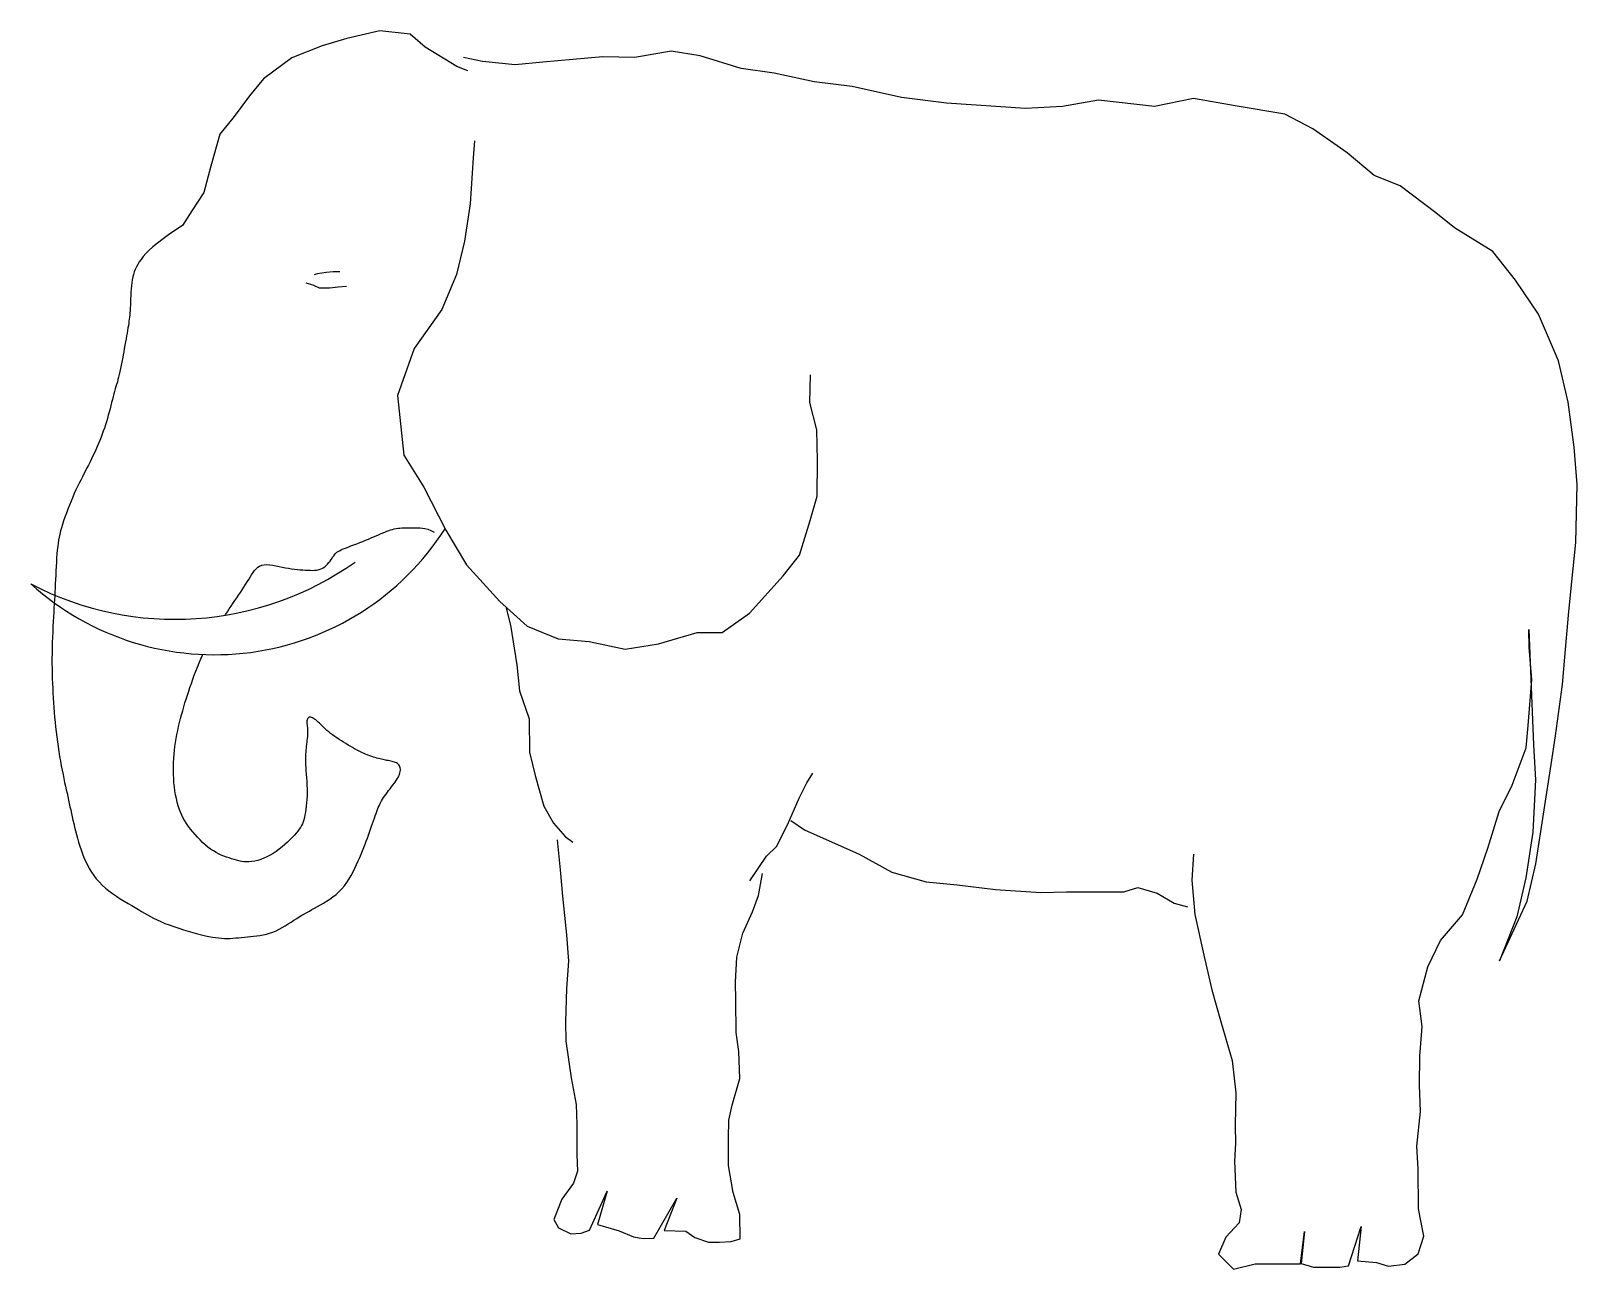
# Model space of a CAD drawing. Header units: millimetres. Extents: x -1478.99 to -1475.81, y 1774.35 to 1776.9.
import ezdxf

# ---------------------------------------------------------------- set-up
doc = ezdxf.new("R2010")
doc.units = ezdxf.units.MM
doc.header["$LTSCALE"] = 10
doc.layers.add('Animais', color=2, linetype='Continuous')

msp = doc.modelspace()

# ---------------------------------------------------------------- linework, layer by layer
at = {"layer": 'Animais'}
for p, q in [((-1478.2716, 1776.9001), (-1478.3397, 1776.8848)), ((-1478.2094, 1776.8933), (-1478.2716, 1776.9001)), ((-1478.3903, 1776.8694), (-1478.4528, 1776.8449)), ((-1478.3397, 1776.8848), (-1478.3903, 1776.8694)), ((-1478.1784, 1776.867), (-1478.2094, 1776.8933)), ((-1478.4528, 1776.8449), (-1478.5116, 1776.8015)), ((-1478.1129, 1776.8267), (-1478.1784, 1776.867)), ((-1478.0601, 1776.837), (-1478.0995, 1776.8455)), ((-1477.9929, 1776.83), (-1478.0601, 1776.837)), ((-1477.8123, 1776.8465), (-1477.936, 1776.8357)), ((-1477.7463, 1776.8452), (-1477.8123, 1776.8465)), ((-1477.6716, 1776.8583), (-1477.7463, 1776.8452)), ((-1477.6116, 1776.8489), (-1477.6716, 1776.8583)), ((-1477.5271, 1776.8228), (-1477.6116, 1776.8489)), ((-1478.0902, 1776.8178), (-1478.1129, 1776.8267)), ((-1477.936, 1776.8357), (-1477.9929, 1776.83)), ((-1477.4591, 1776.8131), (-1477.5271, 1776.8228)), ((-1477.3767, 1776.7951), (-1477.4591, 1776.8131)), ((-1478.5116, 1776.8015), (-1478.5403, 1776.7662)), ((-1477.2986, 1776.7854), (-1477.3767, 1776.7951)), ((-1477.1967, 1776.763), (-1477.2986, 1776.7854)), ((-1478.5403, 1776.7662), (-1478.5717, 1776.7241)), ((-1477.104, 1776.7513), (-1477.1967, 1776.763)), ((-1476.9412, 1776.7401), (-1477.104, 1776.7513)), ((-1476.8649, 1776.7441), (-1476.9412, 1776.7401)), ((-1476.7912, 1776.7572), (-1476.8649, 1776.7441)), ((-1476.6756, 1776.7446), (-1476.7912, 1776.7572)), ((-1476.5951, 1776.7608), (-1476.6756, 1776.7446)), ((-1476.5092, 1776.746), (-1476.5951, 1776.7608)), ((-1476.4074, 1776.7283), (-1476.5092, 1776.746)), ((-1478.5717, 1776.7241), (-1478.6016, 1776.6875)), ((-1476.3492, 1776.6986), (-1476.4074, 1776.7283)), ((-1478.6016, 1776.6875), (-1478.6202, 1776.6212)), ((-1476.2784, 1776.649), (-1476.3492, 1776.6986)), ((-1478.0766, 1776.6737), (-1478.0793, 1776.6384)), ((-1476.2231, 1776.6024), (-1476.2784, 1776.649)), ((-1478.6202, 1776.6212), (-1478.6347, 1776.567)), ((-1478.0793, 1776.6384), (-1478.0854, 1776.5442)), ((-1476.1692, 1776.5809), (-1476.2231, 1776.6024)), ((-1476.0963, 1776.5256), (-1476.1692, 1776.5809)), ((-1478.6347, 1776.567), (-1478.6589, 1776.5292)), ((-1478.6589, 1776.5292), (-1478.6785, 1776.4993)), ((-1478.0854, 1776.5442), (-1478.0975, 1776.4672)), ((-1476.0575, 1776.4944), (-1476.0963, 1776.5256)), ((-1478.6785, 1776.4993), (-1478.7042, 1776.4819)), ((-1475.9786, 1776.4455), (-1476.0575, 1776.4944)), ((-1478.7393, 1776.4551), (-1478.7474, 1776.4479)), ((-1478.7296, 1776.4631), (-1478.7393, 1776.4551)), ((-1478.718, 1776.472), (-1478.7296, 1776.4631)), ((-1478.7042, 1776.4819), (-1478.718, 1776.472)), ((-1478.0975, 1776.4672), (-1478.1139, 1776.3984)), ((-1478.7675, 1776.4242), (-1478.7707, 1776.419)), ((-1478.7638, 1776.4295), (-1478.7675, 1776.4242)), ((-1478.7594, 1776.4352), (-1478.7638, 1776.4295)), ((-1478.754, 1776.4413), (-1478.7594, 1776.4352)), ((-1478.7474, 1776.4479), (-1478.754, 1776.4413)), ((-1475.9319, 1776.3869), (-1475.9786, 1776.4455)), ((-1478.7807, 1776.3932), (-1478.7818, 1776.3876)), ((-1478.7793, 1776.3986), (-1478.7807, 1776.3932)), ((-1478.7777, 1776.4038), (-1478.7793, 1776.3986)), ((-1478.7757, 1776.4089), (-1478.7777, 1776.4038)), ((-1478.7734, 1776.4139), (-1478.7757, 1776.4089)), ((-1478.7707, 1776.419), (-1478.7734, 1776.4139)), ((-1478.4067, 1776.3983), (-1478.4, 1776.4004)), ((-1478.4, 1776.4004), (-1478.3825, 1776.403)), ((-1478.3825, 1776.403), (-1478.3677, 1776.4048)), ((-1478.3677, 1776.4048), (-1478.3541, 1776.4043)), ((-1478.1139, 1776.3984), (-1478.1441, 1776.3265)), ((-1478.7845, 1776.3618), (-1478.7849, 1776.355)), ((-1478.784, 1776.3686), (-1478.7845, 1776.3618)), ((-1478.7834, 1776.3753), (-1478.784, 1776.3686)), ((-1478.7827, 1776.3816), (-1478.7834, 1776.3753)), ((-1478.7818, 1776.3876), (-1478.7827, 1776.3816)), ((-1478.4244, 1776.381), (-1478.4099, 1776.3771)), ((-1478.4099, 1776.3771), (-1478.3965, 1776.3706)), ((-1478.3965, 1776.3706), (-1478.3757, 1776.3711)), ((-1478.3757, 1776.3711), (-1478.3577, 1776.3727)), ((-1478.3577, 1776.3727), (-1478.3406, 1776.3743)), ((-1475.8846, 1776.3166), (-1475.9319, 1776.3869)), ((-1478.786, 1776.3296), (-1478.7863, 1776.3243)), ((-1478.7857, 1776.3354), (-1478.786, 1776.3296)), ((-1478.7855, 1776.3416), (-1478.7857, 1776.3354)), ((-1478.7852, 1776.3482), (-1478.7855, 1776.3416)), ((-1478.7849, 1776.355), (-1478.7852, 1776.3482)), ((-1478.1441, 1776.3265), (-1478.2008, 1776.2456)), ((-1478.7892, 1776.298), (-1478.7899, 1776.2934)), ((-1478.7886, 1776.3023), (-1478.7892, 1776.298)), ((-1478.788, 1776.3065), (-1478.7886, 1776.3023)), ((-1478.7875, 1776.3107), (-1478.788, 1776.3065)), ((-1478.787, 1776.315), (-1478.7875, 1776.3107)), ((-1478.7866, 1776.3195), (-1478.787, 1776.315)), ((-1478.7863, 1776.3243), (-1478.7866, 1776.3195)), ((-1475.843, 1776.2204), (-1475.8846, 1776.3166)), ((-1478.7947, 1776.2656), (-1478.7959, 1776.2593)), ((-1478.7936, 1776.2718), (-1478.7947, 1776.2656)), ((-1478.7926, 1776.2776), (-1478.7936, 1776.2718)), ((-1478.7916, 1776.2832), (-1478.7926, 1776.2776)), ((-1478.7907, 1776.2885), (-1478.7916, 1776.2832)), ((-1478.7899, 1776.2934), (-1478.7907, 1776.2885)), ((-1478.8007, 1776.232), (-1478.8019, 1776.2249)), ((-1478.7994, 1776.239), (-1478.8007, 1776.232)), ((-1478.7982, 1776.2459), (-1478.7994, 1776.239)), ((-1478.797, 1776.2527), (-1478.7982, 1776.2459)), ((-1478.7959, 1776.2593), (-1478.797, 1776.2527)), ((-1478.2008, 1776.2456), (-1478.2353, 1776.1488)), ((-1478.8058, 1776.2046), (-1478.8072, 1776.1983)), ((-1478.8045, 1776.2112), (-1478.8058, 1776.2046)), ((-1478.8032, 1776.218), (-1478.8045, 1776.2112)), ((-1478.8019, 1776.2249), (-1478.8032, 1776.218)), ((-1475.8233, 1776.1352), (-1475.843, 1776.2204)), ((-1478.8155, 1776.1673), (-1478.8169, 1776.1625)), ((-1478.8141, 1776.172), (-1478.8155, 1776.1673)), ((-1478.8126, 1776.1768), (-1478.8141, 1776.172)), ((-1478.8113, 1776.1817), (-1478.8126, 1776.1768)), ((-1478.8099, 1776.1869), (-1478.8113, 1776.1817)), ((-1478.8085, 1776.1924), (-1478.8099, 1776.1869)), ((-1478.8072, 1776.1983), (-1478.8085, 1776.1924)), ((-1477.3859, 1776.1344), (-1477.3846, 1776.1915)), ((-1478.8229, 1776.1407), (-1478.8244, 1776.1345)), ((-1478.8214, 1776.1467), (-1478.8229, 1776.1407)), ((-1478.8199, 1776.1523), (-1478.8214, 1776.1467)), ((-1478.8184, 1776.1575), (-1478.8199, 1776.1523)), ((-1478.8169, 1776.1625), (-1478.8184, 1776.1575)), ((-1478.2353, 1776.1488), (-1478.2222, 1776.0264)), ((-1475.8113, 1776.0426), (-1475.8233, 1776.1352)), ((-1478.8312, 1776.1082), (-1478.8331, 1776.1016)), ((-1478.8294, 1776.1149), (-1478.8312, 1776.1082)), ((-1478.8277, 1776.1216), (-1478.8294, 1776.1149)), ((-1478.8261, 1776.1281), (-1478.8277, 1776.1216)), ((-1478.8244, 1776.1345), (-1478.8261, 1776.1281)), ((-1477.3711, 1776.0781), (-1477.3859, 1776.1344)), ((-1478.8415, 1776.0756), (-1478.8438, 1776.0692)), ((-1478.8392, 1776.082), (-1478.8415, 1776.0756)), ((-1478.8371, 1776.0885), (-1478.8392, 1776.082)), ((-1478.8351, 1776.095), (-1478.8371, 1776.0885)), ((-1478.8331, 1776.1016), (-1478.8351, 1776.095)), ((-1477.3702, 1776.0153), (-1477.3711, 1776.0781)), ((-1478.8541, 1776.0438), (-1478.8569, 1776.0374)), ((-1478.8513, 1776.0502), (-1478.8541, 1776.0438)), ((-1478.8487, 1776.0565), (-1478.8513, 1776.0502)), ((-1478.8462, 1776.0629), (-1478.8487, 1776.0565)), ((-1478.8438, 1776.0692), (-1478.8462, 1776.0629)), ((-1475.805, 1775.9658), (-1475.8113, 1776.0426)), ((-1478.8689, 1776.0121), (-1478.872, 1776.0058)), ((-1478.8658, 1776.0184), (-1478.8689, 1776.0121)), ((-1478.8628, 1776.0247), (-1478.8658, 1776.0184)), ((-1478.8598, 1776.0311), (-1478.8628, 1776.0247)), ((-1478.8569, 1776.0374), (-1478.8598, 1776.0311)), ((-1478.2222, 1776.0264), (-1478.1814, 1775.96)), ((-1477.3708, 1775.9415), (-1477.3702, 1776.0153)), ((-1478.8847, 1775.9812), (-1478.888, 1775.9749)), ((-1478.8815, 1775.9874), (-1478.8847, 1775.9812)), ((-1478.8783, 1775.9935), (-1478.8815, 1775.9874)), ((-1478.8752, 1775.9997), (-1478.8783, 1775.9935)), ((-1478.872, 1776.0058), (-1478.8752, 1775.9997)), ((-1478.9012, 1775.9474), (-1478.9046, 1775.9396)), ((-1478.8979, 1775.9547), (-1478.9012, 1775.9474)), ((-1478.8945, 1775.9618), (-1478.8979, 1775.9547)), ((-1478.8913, 1775.9685), (-1478.8945, 1775.9618)), ((-1478.888, 1775.9749), (-1478.8913, 1775.9685)), ((-1478.1814, 1775.96), (-1478.1358, 1775.8714)), ((-1475.8074, 1775.8464), (-1475.805, 1775.9658)), ((-1478.9145, 1775.915), (-1478.9176, 1775.9067)), ((-1478.9113, 1775.9233), (-1478.9145, 1775.915)), ((-1478.908, 1775.9316), (-1478.9113, 1775.9233)), ((-1478.9046, 1775.9396), (-1478.908, 1775.9316)), ((-1477.3852, 1775.8917), (-1477.3708, 1775.9415)), ((-1478.9256, 1775.8834), (-1478.9277, 1775.8765)), ((-1478.9232, 1775.8908), (-1478.9256, 1775.8834)), ((-1478.9205, 1775.8986), (-1478.9232, 1775.8908)), ((-1478.9176, 1775.9067), (-1478.9205, 1775.8986)), ((-1477.4074, 1775.8198), (-1477.3852, 1775.8917)), ((-1478.9337, 1775.8511), (-1478.9347, 1775.8447)), ((-1478.9325, 1775.8574), (-1478.9337, 1775.8511)), ((-1478.9311, 1775.8636), (-1478.9325, 1775.8574)), ((-1478.9295, 1775.8699), (-1478.9311, 1775.8636)), ((-1478.9277, 1775.8765), (-1478.9295, 1775.8699)), ((-1478.313, 1775.846), (-1478.3069, 1775.8484)), ((-1478.3069, 1775.8484), (-1478.301, 1775.8508)), ((-1478.301, 1775.8508), (-1478.2953, 1775.8531)), ((-1478.2953, 1775.8531), (-1478.2899, 1775.8555)), ((-1478.2899, 1775.8555), (-1478.2847, 1775.8578)), ((-1478.2847, 1775.8578), (-1478.2796, 1775.86)), ((-1478.2796, 1775.86), (-1478.2748, 1775.8621)), ((-1478.2748, 1775.8621), (-1478.2702, 1775.8641)), ((-1478.2702, 1775.8641), (-1478.2658, 1775.866)), ((-1478.2658, 1775.866), (-1478.2615, 1775.8678)), ((-1478.2615, 1775.8678), (-1478.2574, 1775.8694)), ((-1478.2574, 1775.8694), (-1478.2534, 1775.8708)), ((-1478.2534, 1775.8708), (-1478.2495, 1775.8721)), ((-1478.2495, 1775.8721), (-1478.2457, 1775.8733)), ((-1478.2457, 1775.8733), (-1478.2419, 1775.8742)), ((-1478.2419, 1775.8742), (-1478.2381, 1775.875)), ((-1478.2381, 1775.875), (-1478.2343, 1775.8756)), ((-1478.2343, 1775.8756), (-1478.2305, 1775.876)), ((-1478.2305, 1775.876), (-1478.2267, 1775.8763)), ((-1478.2267, 1775.8763), (-1478.2227, 1775.8764)), ((-1478.2227, 1775.8764), (-1478.2188, 1775.8764)), ((-1478.2188, 1775.8764), (-1478.2148, 1775.8764)), ((-1478.2148, 1775.8764), (-1478.2107, 1775.8764)), ((-1478.2107, 1775.8764), (-1478.2066, 1775.8764)), ((-1478.2066, 1775.8764), (-1478.2024, 1775.8764)), ((-1478.2024, 1775.8764), (-1478.1981, 1775.8765)), ((-1478.1981, 1775.8765), (-1478.1936, 1775.8766)), ((-1478.1936, 1775.8766), (-1478.189, 1775.8764)), ((-1478.189, 1775.8764), (-1478.1841, 1775.8759)), ((-1478.1841, 1775.8759), (-1478.1788, 1775.875)), ((-1478.1788, 1775.875), (-1478.173, 1775.8734)), ((-1478.173, 1775.8734), (-1478.1668, 1775.871)), ((-1478.1668, 1775.871), (-1478.16, 1775.8677)), ((-1478.1358, 1775.8714), (-1478.0933, 1775.8003)), ((-1478.937, 1775.8228), (-1478.9376, 1775.8145)), ((-1478.9363, 1775.8306), (-1478.937, 1775.8228)), ((-1478.9355, 1775.8379), (-1478.9363, 1775.8306)), ((-1478.9347, 1775.8447), (-1478.9355, 1775.8379)), ((-1478.3701, 1775.8138), (-1478.3683, 1775.8165)), ((-1478.3683, 1775.8165), (-1478.3668, 1775.8188)), ((-1478.3668, 1775.8188), (-1478.3653, 1775.8209)), ((-1478.3653, 1775.8209), (-1478.3638, 1775.8227)), ((-1478.3638, 1775.8227), (-1478.3622, 1775.8244)), ((-1478.3622, 1775.8244), (-1478.3602, 1775.826)), ((-1478.3602, 1775.826), (-1478.3579, 1775.8276)), ((-1478.3579, 1775.8276), (-1478.3551, 1775.8292)), ((-1478.3551, 1775.8292), (-1478.3516, 1775.8309)), ((-1478.3516, 1775.8309), (-1478.3474, 1775.8328)), ((-1478.3474, 1775.8328), (-1478.3425, 1775.8347)), ((-1478.3425, 1775.8347), (-1478.3372, 1775.8368)), ((-1478.3372, 1775.8368), (-1478.3314, 1775.839)), ((-1478.3314, 1775.839), (-1478.3253, 1775.8413)), ((-1478.3253, 1775.8413), (-1478.3192, 1775.8436)), ((-1478.3192, 1775.8436), (-1478.313, 1775.846)), ((-1477.4411, 1775.7777), (-1477.4074, 1775.8198)), ((-1475.8166, 1775.759), (-1475.8074, 1775.8464)), ((-1478.9391, 1775.7879), (-1478.9395, 1775.7788)), ((-1478.9386, 1775.7969), (-1478.9391, 1775.7879)), ((-1478.9381, 1775.8059), (-1478.9386, 1775.7969)), ((-1478.9376, 1775.8145), (-1478.9381, 1775.8059)), ((-1478.533, 1775.7844), (-1478.53, 1775.7885)), ((-1478.53, 1775.7885), (-1478.5268, 1775.7922)), ((-1478.5268, 1775.7922), (-1478.5233, 1775.7953)), ((-1478.5233, 1775.7953), (-1478.5194, 1775.7977)), ((-1478.5194, 1775.7977), (-1478.515, 1775.7994)), ((-1478.515, 1775.7994), (-1478.51, 1775.8004)), ((-1478.51, 1775.8004), (-1478.5045, 1775.8006)), ((-1478.5045, 1775.8006), (-1478.4987, 1775.8002)), ((-1478.4987, 1775.8002), (-1478.4925, 1775.7994)), ((-1478.4925, 1775.7994), (-1478.486, 1775.7983)), ((-1478.486, 1775.7983), (-1478.4795, 1775.797)), ((-1478.4795, 1775.797), (-1478.4729, 1775.7956)), ((-1478.4729, 1775.7956), (-1478.4663, 1775.7943)), ((-1478.4663, 1775.7943), (-1478.4599, 1775.7931)), ((-1478.4599, 1775.7931), (-1478.4536, 1775.7921)), ((-1478.4536, 1775.7921), (-1478.4475, 1775.7913)), ((-1478.4475, 1775.7913), (-1478.4416, 1775.7906)), ((-1478.4416, 1775.7906), (-1478.4359, 1775.79)), ((-1478.4359, 1775.79), (-1478.4304, 1775.7896)), ((-1478.4304, 1775.7896), (-1478.4251, 1775.7892)), ((-1478.4251, 1775.7892), (-1478.4201, 1775.789)), ((-1478.4201, 1775.789), (-1478.4153, 1775.7889)), ((-1478.4153, 1775.7889), (-1478.4108, 1775.7888)), ((-1478.4108, 1775.7888), (-1478.4065, 1775.789)), ((-1478.4065, 1775.789), (-1478.4024, 1775.7894)), ((-1478.4024, 1775.7894), (-1478.3986, 1775.7901)), ((-1478.3986, 1775.7901), (-1478.3949, 1775.7911)), ((-1478.3949, 1775.7911), (-1478.3915, 1775.7924)), ((-1478.3915, 1775.7924), (-1478.3882, 1775.7942)), ((-1478.3882, 1775.7942), (-1478.3851, 1775.7964)), ((-1478.3851, 1775.7964), (-1478.3821, 1775.799)), ((-1478.3821, 1775.799), (-1478.3793, 1775.8018)), ((-1478.3793, 1775.8018), (-1478.3767, 1775.8048)), ((-1478.3767, 1775.8048), (-1478.3743, 1775.8079)), ((-1478.3743, 1775.8079), (-1478.3721, 1775.8109)), ((-1478.3721, 1775.8109), (-1478.3701, 1775.8138)), ((-1478.0933, 1775.8003), (-1478.0245, 1775.7244)), ((-1478.9404, 1775.7611), (-1478.9408, 1775.7526)), ((-1478.94, 1775.7698), (-1478.9404, 1775.7611)), ((-1478.9395, 1775.7788), (-1478.94, 1775.7698)), ((-1478.5553, 1775.7488), (-1478.5517, 1775.7543)), ((-1478.5517, 1775.7543), (-1478.5483, 1775.7596)), ((-1478.5483, 1775.7596), (-1478.5449, 1775.7649)), ((-1478.5449, 1775.7649), (-1478.5418, 1775.77)), ((-1478.5418, 1775.77), (-1478.5388, 1775.775)), ((-1478.5388, 1775.775), (-1478.5359, 1775.7799)), ((-1478.5359, 1775.7799), (-1478.533, 1775.7844)), ((-1477.5103, 1775.7007), (-1477.4411, 1775.7777)), ((-1475.8227, 1775.6964), (-1475.8166, 1775.759)), ((-1478.9422, 1775.7282), (-1478.9426, 1775.7199)), ((-1478.9417, 1775.7363), (-1478.9422, 1775.7282)), ((-1478.9413, 1775.7444), (-1478.9417, 1775.7363)), ((-1478.9408, 1775.7526), (-1478.9413, 1775.7444)), ((-1478.5743, 1775.7207), (-1478.5704, 1775.7264)), ((-1478.5704, 1775.7264), (-1478.5665, 1775.7321)), ((-1478.5665, 1775.7321), (-1478.5627, 1775.7377)), ((-1478.5627, 1775.7377), (-1478.559, 1775.7433)), ((-1478.559, 1775.7433), (-1478.5553, 1775.7488)), ((-1478.0245, 1775.7244), (-1477.9684, 1775.6735)), ((-1478.9441, 1775.6932), (-1478.9447, 1775.6834)), ((-1478.9436, 1775.7026), (-1478.9441, 1775.6932)), ((-1478.9431, 1775.7114), (-1478.9436, 1775.7026)), ((-1478.9426, 1775.7199), (-1478.9431, 1775.7114)), ((-1478.5905, 1775.6964), (-1478.5897, 1775.6977)), ((-1478.5897, 1775.6977), (-1478.5858, 1775.7034)), ((-1478.5858, 1775.7034), (-1478.582, 1775.7092)), ((-1478.582, 1775.7092), (-1478.5781, 1775.715)), ((-1478.5781, 1775.715), (-1478.5743, 1775.7207)), ((-1478.0122, 1775.7139), (-1478.0024, 1775.6758)), ((-1477.5666, 1775.6609), (-1477.5103, 1775.7007)), ((-1475.8305, 1775.6103), (-1475.8227, 1775.6964)), ((-1478.9457, 1775.6623), (-1478.9462, 1775.6513)), ((-1478.9452, 1775.673), (-1478.9457, 1775.6623)), ((-1478.9447, 1775.6834), (-1478.9452, 1775.673)), ((-1478.0024, 1775.6758), (-1477.9896, 1775.5945)), ((-1477.9684, 1775.6735), (-1477.9043, 1775.6479)), ((-1477.6974, 1775.6377), (-1477.6177, 1775.6605)), ((-1477.6177, 1775.6605), (-1477.5666, 1775.6609)), ((-1475.9047, 1775.6667), (-1475.8948, 1775.4292)), ((-1475.9038, 1775.6302), (-1475.9047, 1775.6667)), ((-1478.947, 1775.629), (-1478.9472, 1775.6178)), ((-1478.9466, 1775.6401), (-1478.947, 1775.629)), ((-1478.9462, 1775.6513), (-1478.9466, 1775.6401)), ((-1477.9043, 1775.6479), (-1477.8408, 1775.642)), ((-1477.8408, 1775.642), (-1477.7663, 1775.6267)), ((-1477.7663, 1775.6267), (-1477.6974, 1775.6377)), ((-1475.8984, 1775.5639), (-1475.9038, 1775.6302)), ((-1478.9473, 1775.6069), (-1478.9474, 1775.5962)), ((-1478.9474, 1775.5962), (-1478.9472, 1775.5857)), ((-1478.9472, 1775.6178), (-1478.9473, 1775.6069)), ((-1478.6474, 1775.5896), (-1478.644, 1775.598)), ((-1478.644, 1775.598), (-1478.6405, 1775.6062)), ((-1478.6405, 1775.6062), (-1478.637, 1775.6143)), ((-1478.637, 1775.6143), (-1478.6364, 1775.6155)), ((-1477.9896, 1775.5945), (-1477.9837, 1775.5405)), ((-1475.8351, 1775.5534), (-1475.8305, 1775.6103)), ((-1478.9472, 1775.5857), (-1478.947, 1775.5755)), ((-1478.947, 1775.5755), (-1478.9467, 1775.5654)), ((-1478.9467, 1775.5654), (-1478.9463, 1775.5554)), ((-1478.66, 1775.556), (-1478.6571, 1775.5643)), ((-1478.6571, 1775.5643), (-1478.654, 1775.5727)), ((-1478.654, 1775.5727), (-1478.6507, 1775.5811)), ((-1478.6507, 1775.5811), (-1478.6474, 1775.5896)), ((-1475.9059, 1775.4694), (-1475.8984, 1775.5639)), ((-1478.9463, 1775.5554), (-1478.9458, 1775.5456)), ((-1478.9458, 1775.5456), (-1478.9453, 1775.5357)), ((-1478.9453, 1775.5357), (-1478.9447, 1775.5259)), ((-1478.6708, 1775.5236), (-1478.6682, 1775.5316)), ((-1478.6682, 1775.5316), (-1478.6656, 1775.5397)), ((-1478.6656, 1775.5397), (-1478.6629, 1775.5478)), ((-1478.6629, 1775.5478), (-1478.66, 1775.556)), ((-1477.9837, 1775.5405), (-1477.9643, 1775.483)), ((-1475.8496, 1775.4478), (-1475.8351, 1775.5534)), ((-1478.9447, 1775.5259), (-1478.9441, 1775.516)), ((-1478.9441, 1775.516), (-1478.9434, 1775.5061)), ((-1478.9434, 1775.5061), (-1478.9427, 1775.4961)), ((-1478.6801, 1775.4915), (-1478.6778, 1775.4996)), ((-1478.6778, 1775.4996), (-1478.6755, 1775.5076)), ((-1478.6755, 1775.5076), (-1478.6732, 1775.5156)), ((-1478.6732, 1775.5156), (-1478.6708, 1775.5236)), ((-1478.9427, 1775.4961), (-1478.9418, 1775.4862)), ((-1478.9418, 1775.4862), (-1478.9409, 1775.4761)), ((-1478.9409, 1775.4761), (-1478.9399, 1775.4661)), ((-1478.9399, 1775.4661), (-1478.9388, 1775.456)), ((-1478.6881, 1775.459), (-1478.6863, 1775.4672)), ((-1478.6863, 1775.4672), (-1478.6843, 1775.4753)), ((-1478.6843, 1775.4753), (-1478.6822, 1775.4835)), ((-1478.6822, 1775.4835), (-1478.6801, 1775.4915)), ((-1478.4219, 1775.4789), (-1478.422, 1775.4769)), ((-1478.422, 1775.4769), (-1478.422, 1775.4747)), ((-1478.422, 1775.4747), (-1478.4219, 1775.4725)), ((-1478.4215, 1775.4807), (-1478.4219, 1775.4789)), ((-1478.4219, 1775.4725), (-1478.4217, 1775.4701)), ((-1478.4217, 1775.4701), (-1478.4214, 1775.4676)), ((-1478.421, 1775.4823), (-1478.4215, 1775.4807)), ((-1478.4214, 1775.4676), (-1478.4211, 1775.4649)), ((-1478.4203, 1775.4838), (-1478.421, 1775.4823)), ((-1478.4195, 1775.4849), (-1478.4203, 1775.4838)), ((-1478.4184, 1775.4858), (-1478.4195, 1775.4849)), ((-1478.4172, 1775.4864), (-1478.4184, 1775.4858)), ((-1478.4158, 1775.4866), (-1478.4172, 1775.4864)), ((-1478.4142, 1775.4864), (-1478.4158, 1775.4866)), ((-1478.4124, 1775.4859), (-1478.4142, 1775.4864)), ((-1478.4105, 1775.485), (-1478.4124, 1775.4859)), ((-1478.4084, 1775.4838), (-1478.4105, 1775.485)), ((-1478.4062, 1775.4823), (-1478.4084, 1775.4838)), ((-1478.4038, 1775.4806), (-1478.4062, 1775.4823)), ((-1478.4014, 1775.4785), (-1478.4038, 1775.4806)), ((-1478.3988, 1775.4763), (-1478.4014, 1775.4785)), ((-1478.3961, 1775.4738), (-1478.3988, 1775.4763)), ((-1478.3934, 1775.4711), (-1478.3961, 1775.4738)), ((-1478.3904, 1775.4683), (-1478.3934, 1775.4711)), ((-1478.3874, 1775.4653), (-1478.3904, 1775.4683)), ((-1477.9643, 1775.483), (-1477.9637, 1775.4145)), ((-1475.9097, 1775.4231), (-1475.9059, 1775.4694)), ((-1478.9388, 1775.456), (-1478.9375, 1775.4459)), ((-1478.9375, 1775.4459), (-1478.9362, 1775.4357)), ((-1478.9362, 1775.4357), (-1478.9347, 1775.4256)), ((-1478.694, 1775.4262), (-1478.6928, 1775.4345)), ((-1478.6928, 1775.4345), (-1478.6914, 1775.4427)), ((-1478.6914, 1775.4427), (-1478.6898, 1775.4509)), ((-1478.6898, 1775.4509), (-1478.6881, 1775.459)), ((-1478.4223, 1775.4346), (-1478.4228, 1775.4307)), ((-1478.4219, 1775.4384), (-1478.4223, 1775.4346)), ((-1478.4215, 1775.4421), (-1478.4219, 1775.4384)), ((-1478.4211, 1775.4458), (-1478.4215, 1775.4421)), ((-1478.4211, 1775.4649), (-1478.4209, 1775.4621)), ((-1478.4208, 1775.4493), (-1478.4211, 1775.4458)), ((-1478.4209, 1775.4621), (-1478.4207, 1775.4591)), ((-1478.4206, 1775.4527), (-1478.4208, 1775.4493)), ((-1478.4207, 1775.4591), (-1478.4206, 1775.456)), ((-1478.4206, 1775.456), (-1478.4206, 1775.4527)), ((-1478.3841, 1775.4623), (-1478.3874, 1775.4653)), ((-1478.3807, 1775.4592), (-1478.3841, 1775.4623)), ((-1478.377, 1775.456), (-1478.3807, 1775.4592)), ((-1478.3731, 1775.4528), (-1478.377, 1775.456)), ((-1478.369, 1775.4497), (-1478.3731, 1775.4528)), ((-1478.3647, 1775.4466), (-1478.369, 1775.4497)), ((-1478.3602, 1775.4435), (-1478.3647, 1775.4466)), ((-1478.3556, 1775.4404), (-1478.3602, 1775.4435)), ((-1478.3509, 1775.4375), (-1478.3556, 1775.4404)), ((-1478.3463, 1775.4346), (-1478.3509, 1775.4375)), ((-1478.3416, 1775.4318), (-1478.3463, 1775.4346)), ((-1475.8586, 1775.389), (-1475.8496, 1775.4478)), ((-1478.9347, 1775.4256), (-1478.9331, 1775.4155)), ((-1478.9331, 1775.4155), (-1478.9315, 1775.4056)), ((-1478.9315, 1775.4056), (-1478.9298, 1775.3958)), ((-1478.6965, 1775.4015), (-1478.6958, 1775.4098)), ((-1478.6958, 1775.4098), (-1478.695, 1775.418)), ((-1478.695, 1775.418), (-1478.694, 1775.4262)), ((-1478.4248, 1775.4052), (-1478.4249, 1775.4002)), ((-1478.4247, 1775.4099), (-1478.4248, 1775.4052)), ((-1478.4244, 1775.4144), (-1478.4247, 1775.4099)), ((-1478.4241, 1775.4186), (-1478.4244, 1775.4144)), ((-1478.4237, 1775.4227), (-1478.4241, 1775.4186)), ((-1478.4233, 1775.4267), (-1478.4237, 1775.4227)), ((-1478.4228, 1775.4307), (-1478.4233, 1775.4267)), ((-1478.337, 1775.429), (-1478.3416, 1775.4318)), ((-1478.3326, 1775.4264), (-1478.337, 1775.429)), ((-1478.3282, 1775.4239), (-1478.3326, 1775.4264)), ((-1478.3239, 1775.4214), (-1478.3282, 1775.4239)), ((-1478.3198, 1775.4191), (-1478.3239, 1775.4214)), ((-1478.3157, 1775.417), (-1478.3198, 1775.4191)), ((-1478.3117, 1775.4149), (-1478.3157, 1775.417)), ((-1478.3077, 1775.413), (-1478.3117, 1775.4149)), ((-1478.3037, 1775.4112), (-1478.3077, 1775.413)), ((-1478.2998, 1775.4095), (-1478.3037, 1775.4112)), ((-1478.296, 1775.408), (-1478.2998, 1775.4095)), ((-1478.2922, 1775.4066), (-1478.296, 1775.408)), ((-1478.2885, 1775.4053), (-1478.2922, 1775.4066)), ((-1478.2848, 1775.4042), (-1478.2885, 1775.4053)), ((-1478.2813, 1775.4031), (-1478.2848, 1775.4042)), ((-1478.2778, 1775.4022), (-1478.2813, 1775.4031)), ((-1477.9637, 1775.4145), (-1477.9519, 1775.3663)), ((-1475.9391, 1775.3465), (-1475.9097, 1775.4231)), ((-1475.8948, 1775.4292), (-1475.891, 1775.3573)), ((-1478.9298, 1775.3958), (-1478.928, 1775.3864)), ((-1478.928, 1775.3864), (-1478.9263, 1775.3772)), ((-1478.9263, 1775.3772), (-1478.9245, 1775.3684)), ((-1478.6972, 1775.3765), (-1478.6971, 1775.3849)), ((-1478.697, 1775.3681), (-1478.6972, 1775.3765)), ((-1478.6971, 1775.3849), (-1478.6969, 1775.3932)), ((-1478.6969, 1775.3932), (-1478.6965, 1775.4015)), ((-1478.4249, 1775.4002), (-1478.4248, 1775.3948)), ((-1478.4248, 1775.3948), (-1478.4246, 1775.389)), ((-1478.4246, 1775.389), (-1478.4243, 1775.3827)), ((-1478.4243, 1775.3827), (-1478.4239, 1775.376)), ((-1478.4239, 1775.376), (-1478.4234, 1775.369)), ((-1478.2745, 1775.4013), (-1478.2778, 1775.4022)), ((-1478.2714, 1775.4005), (-1478.2745, 1775.4013)), ((-1478.2683, 1775.3997), (-1478.2714, 1775.4005)), ((-1478.2654, 1775.3991), (-1478.2683, 1775.3997)), ((-1478.2625, 1775.3984), (-1478.2654, 1775.3991)), ((-1478.2597, 1775.3979), (-1478.2625, 1775.3984)), ((-1478.257, 1775.3973), (-1478.2597, 1775.3979)), ((-1478.2544, 1775.3968), (-1478.257, 1775.3973)), ((-1478.2517, 1775.3963), (-1478.2544, 1775.3968)), ((-1478.2492, 1775.3957), (-1478.2517, 1775.3963)), ((-1478.2466, 1775.3952), (-1478.2492, 1775.3957)), ((-1478.2441, 1775.3946), (-1478.2466, 1775.3952)), ((-1478.2418, 1775.3939), (-1478.2441, 1775.3946)), ((-1478.2395, 1775.393), (-1478.2418, 1775.3939)), ((-1478.2375, 1775.3921), (-1478.2395, 1775.393)), ((-1478.2356, 1775.3909), (-1478.2375, 1775.3921)), ((-1478.2339, 1775.3895), (-1478.2356, 1775.3909)), ((-1478.2324, 1775.3879), (-1478.2339, 1775.3895)), ((-1478.2312, 1775.3861), (-1478.2324, 1775.3879)), ((-1478.2313, 1775.3684), (-1478.2303, 1775.3714)), ((-1478.2303, 1775.3841), (-1478.2312, 1775.3861)), ((-1478.2297, 1775.3819), (-1478.2303, 1775.3841)), ((-1478.2303, 1775.3714), (-1478.2296, 1775.3742)), ((-1478.2293, 1775.3795), (-1478.2297, 1775.3819)), ((-1478.2296, 1775.3742), (-1478.2293, 1775.3769)), ((-1478.2293, 1775.3769), (-1478.2293, 1775.3795)), ((-1477.392, 1775.3508), (-1477.3798, 1775.3707)), ((-1475.8727, 1775.2951), (-1475.8586, 1775.389)), ((-1478.9245, 1775.3684), (-1478.9228, 1775.36)), ((-1478.9228, 1775.36), (-1478.9212, 1775.352)), ((-1478.9212, 1775.352), (-1478.9195, 1775.3442)), ((-1478.9195, 1775.3442), (-1478.9179, 1775.3368)), ((-1478.6965, 1775.3597), (-1478.697, 1775.3681)), ((-1478.6959, 1775.3513), (-1478.6965, 1775.3597)), ((-1478.695, 1775.3429), (-1478.6959, 1775.3513)), ((-1478.6939, 1775.3347), (-1478.695, 1775.3429)), ((-1478.4234, 1775.369), (-1478.4229, 1775.3617)), ((-1478.4229, 1775.3617), (-1478.4224, 1775.3542)), ((-1478.4224, 1775.3542), (-1478.4221, 1775.3466)), ((-1478.4221, 1775.3466), (-1478.4218, 1775.339)), ((-1478.4218, 1775.339), (-1478.4217, 1775.3315)), ((-1478.2536, 1775.335), (-1478.2508, 1775.3386)), ((-1478.2508, 1775.3386), (-1478.2481, 1775.3421)), ((-1478.2481, 1775.3421), (-1478.2455, 1775.3455)), ((-1478.2455, 1775.3455), (-1478.2429, 1775.349)), ((-1478.2429, 1775.349), (-1478.2405, 1775.3524)), ((-1478.2405, 1775.3524), (-1478.2382, 1775.3557)), ((-1478.2382, 1775.3557), (-1478.2361, 1775.359)), ((-1478.2361, 1775.359), (-1478.2342, 1775.3622)), ((-1478.2342, 1775.3622), (-1478.2326, 1775.3654)), ((-1478.2326, 1775.3654), (-1478.2313, 1775.3684)), ((-1477.9519, 1775.3663), (-1477.9341, 1775.3028)), ((-1477.4079, 1775.3193), (-1477.392, 1775.3508)), ((-1475.9653, 1775.2918), (-1475.9391, 1775.3465)), ((-1475.891, 1775.3573), (-1475.8962, 1775.2493)), ((-1478.9179, 1775.3368), (-1478.9163, 1775.3296)), ((-1478.9163, 1775.3296), (-1478.9147, 1775.3226)), ((-1478.9147, 1775.3226), (-1478.9132, 1775.3156)), ((-1478.9132, 1775.3156), (-1478.9117, 1775.3088)), ((-1478.9117, 1775.3088), (-1478.9102, 1775.3019)), ((-1478.6926, 1775.3266), (-1478.6939, 1775.3347)), ((-1478.691, 1775.3188), (-1478.6926, 1775.3266)), ((-1478.6892, 1775.3112), (-1478.691, 1775.3188)), ((-1478.6872, 1775.304), (-1478.6892, 1775.3112)), ((-1478.4226, 1775.3098), (-1478.4233, 1775.3031)), ((-1478.4221, 1775.3168), (-1478.4226, 1775.3098)), ((-1478.4218, 1775.3241), (-1478.4221, 1775.3168)), ((-1478.4217, 1775.3315), (-1478.4218, 1775.3241)), ((-1478.2734, 1775.3039), (-1478.2717, 1775.3074)), ((-1478.2717, 1775.3074), (-1478.27, 1775.3109)), ((-1478.27, 1775.3109), (-1478.2681, 1775.3143)), ((-1478.2681, 1775.3143), (-1478.2661, 1775.3176)), ((-1478.2661, 1775.3176), (-1478.2639, 1775.3211)), ((-1478.2639, 1775.3211), (-1478.2615, 1775.3245)), ((-1478.2615, 1775.3245), (-1478.2589, 1775.328)), ((-1478.2589, 1775.328), (-1478.2563, 1775.3315)), ((-1478.2563, 1775.3315), (-1478.2536, 1775.335)), ((-1477.4318, 1775.2645), (-1477.4079, 1775.3193)), ((-1478.9102, 1775.3019), (-1478.9087, 1775.2951)), ((-1478.9087, 1775.2951), (-1478.9072, 1775.2882)), ((-1478.9072, 1775.2882), (-1478.9057, 1775.2813)), ((-1478.9057, 1775.2813), (-1478.9041, 1775.2742)), ((-1478.6849, 1775.2972), (-1478.6872, 1775.304)), ((-1478.6824, 1775.2907), (-1478.6849, 1775.2972)), ((-1478.6797, 1775.2845), (-1478.6824, 1775.2907)), ((-1478.6767, 1775.2786), (-1478.6797, 1775.2845)), ((-1478.6734, 1775.2728), (-1478.6767, 1775.2786)), ((-1478.4285, 1775.275), (-1478.4298, 1775.2707)), ((-1478.4272, 1775.2797), (-1478.4285, 1775.275)), ((-1478.426, 1775.2849), (-1478.4272, 1775.2797)), ((-1478.425, 1775.2906), (-1478.426, 1775.2849)), ((-1478.4241, 1775.2966), (-1478.425, 1775.2906)), ((-1478.4233, 1775.3031), (-1478.4241, 1775.2966)), ((-1478.2848, 1775.2728), (-1478.283, 1775.2781)), ((-1478.283, 1775.2781), (-1478.2813, 1775.2831)), ((-1478.2813, 1775.2831), (-1478.2796, 1775.2879)), ((-1478.2796, 1775.2879), (-1478.278, 1775.2923)), ((-1478.278, 1775.2923), (-1478.2765, 1775.2964)), ((-1478.2765, 1775.2964), (-1478.2749, 1775.3002)), ((-1478.2749, 1775.3002), (-1478.2734, 1775.3039)), ((-1477.9341, 1775.3028), (-1477.9137, 1775.2677)), ((-1475.9887, 1775.2163), (-1475.9653, 1775.2918)), ((-1475.8898, 1775.184), (-1475.8727, 1775.2951)), ((-1478.9041, 1775.2742), (-1478.9024, 1775.2671)), ((-1478.9024, 1775.2671), (-1478.9007, 1775.2598)), ((-1478.9007, 1775.2598), (-1478.8989, 1775.2523)), ((-1478.8989, 1775.2523), (-1478.8969, 1775.2446)), ((-1478.8969, 1775.2446), (-1478.8948, 1775.2368)), ((-1478.6698, 1775.2671), (-1478.6734, 1775.2728)), ((-1478.6659, 1775.2614), (-1478.6698, 1775.2671)), ((-1478.6617, 1775.2558), (-1478.6659, 1775.2614)), ((-1478.6572, 1775.2501), (-1478.6617, 1775.2558)), ((-1478.6524, 1775.2444), (-1478.6572, 1775.2501)), ((-1478.6474, 1775.2388), (-1478.6524, 1775.2444)), ((-1478.4479, 1775.2431), (-1478.4522, 1775.2384)), ((-1478.4441, 1775.2475), (-1478.4479, 1775.2431)), ((-1478.4407, 1775.2516), (-1478.4441, 1775.2475)), ((-1478.4378, 1775.2555), (-1478.4407, 1775.2516)), ((-1478.4354, 1775.2592), (-1478.4378, 1775.2555)), ((-1478.4332, 1775.2629), (-1478.4354, 1775.2592)), ((-1478.4314, 1775.2667), (-1478.4332, 1775.2629)), ((-1478.4298, 1775.2707), (-1478.4314, 1775.2667)), ((-1478.2973, 1775.2371), (-1478.295, 1775.2433)), ((-1478.295, 1775.2433), (-1478.2929, 1775.2495)), ((-1478.2929, 1775.2495), (-1478.2907, 1775.2555)), ((-1478.2907, 1775.2555), (-1478.2887, 1775.2615)), ((-1478.2887, 1775.2615), (-1478.2867, 1775.2672)), ((-1478.2867, 1775.2672), (-1478.2848, 1775.2728)), ((-1477.9137, 1775.2677), (-1477.8898, 1775.2407)), ((-1477.4542, 1775.22), (-1477.4318, 1775.2645)), ((-1477.4247, 1775.2733), (-1477.3968, 1775.2541)), ((-1477.3968, 1775.2541), (-1477.2839, 1775.2039)), ((-1475.8962, 1775.2493), (-1475.9103, 1775.1551)), ((-1478.8948, 1775.2368), (-1478.8926, 1775.2289)), ((-1478.8926, 1775.2289), (-1478.8901, 1775.2209)), ((-1478.8901, 1775.2209), (-1478.8874, 1775.2129)), ((-1478.8874, 1775.2129), (-1478.8846, 1775.205)), ((-1478.6422, 1775.2334), (-1478.6474, 1775.2388)), ((-1478.6369, 1775.2282), (-1478.6422, 1775.2334)), ((-1478.6314, 1775.2232), (-1478.6369, 1775.2282)), ((-1478.6259, 1775.2187), (-1478.6314, 1775.2232)), ((-1478.6204, 1775.2145), (-1478.6259, 1775.2187)), ((-1478.6148, 1775.2108), (-1478.6204, 1775.2145)), ((-1478.4791, 1775.2142), (-1478.4853, 1775.2098)), ((-1478.4732, 1775.2189), (-1478.4791, 1775.2142)), ((-1478.4675, 1775.2237), (-1478.4732, 1775.2189)), ((-1478.462, 1775.2286), (-1478.4675, 1775.2237)), ((-1478.4569, 1775.2336), (-1478.462, 1775.2286)), ((-1478.4522, 1775.2384), (-1478.4569, 1775.2336)), ((-1478.3102, 1775.2044), (-1478.3073, 1775.2112)), ((-1478.3073, 1775.2112), (-1478.3047, 1775.2179)), ((-1478.3047, 1775.2179), (-1478.3021, 1775.2244)), ((-1478.3021, 1775.2244), (-1478.2997, 1775.2308)), ((-1478.2997, 1775.2308), (-1478.2973, 1775.2371)), ((-1477.9061, 1775.2333), (-1477.9005, 1775.1716)), ((-1477.8898, 1775.2407), (-1477.8742, 1775.2287)), ((-1477.4754, 1775.2002), (-1477.4542, 1775.22)), ((-1476.0106, 1775.1524), (-1475.9887, 1775.2163)), ((-1478.8846, 1775.205), (-1478.8814, 1775.1971)), ((-1478.8814, 1775.1971), (-1478.878, 1775.1894)), ((-1478.878, 1775.1894), (-1478.8743, 1775.1818)), ((-1478.8743, 1775.1818), (-1478.8703, 1775.1744)), ((-1478.6093, 1775.2076), (-1478.6148, 1775.2108)), ((-1478.6039, 1775.2048), (-1478.6093, 1775.2076)), ((-1478.5984, 1775.2023), (-1478.6039, 1775.2048)), ((-1478.5931, 1775.2001), (-1478.5984, 1775.2023)), ((-1478.5877, 1775.1981), (-1478.5931, 1775.2001)), ((-1478.5825, 1775.1963), (-1478.5877, 1775.1981)), ((-1478.5773, 1775.1946), (-1478.5825, 1775.1963)), ((-1478.5722, 1775.193), (-1478.5773, 1775.1946)), ((-1478.5672, 1775.1916), (-1478.5722, 1775.193)), ((-1478.5621, 1775.1903), (-1478.5672, 1775.1916)), ((-1478.557, 1775.1893), (-1478.5621, 1775.1903)), ((-1478.5519, 1775.1886), (-1478.557, 1775.1893)), ((-1478.5466, 1775.1883), (-1478.5519, 1775.1886)), ((-1478.5411, 1775.1883), (-1478.5466, 1775.1883)), ((-1478.5354, 1775.1888), (-1478.5411, 1775.1883)), ((-1478.5295, 1775.1899), (-1478.5354, 1775.1888)), ((-1478.5234, 1775.1914), (-1478.5295, 1775.1899)), ((-1478.5171, 1775.1934), (-1478.5234, 1775.1914)), ((-1478.5108, 1775.1959), (-1478.5171, 1775.1934)), ((-1478.5044, 1775.1988), (-1478.5108, 1775.1959)), ((-1478.4979, 1775.2021), (-1478.5044, 1775.1988)), ((-1478.4916, 1775.2058), (-1478.4979, 1775.2021)), ((-1478.4853, 1775.2098), (-1478.4916, 1775.2058)), ((-1478.3231, 1775.1753), (-1478.3195, 1775.1828)), ((-1478.3195, 1775.1828), (-1478.3162, 1775.1902)), ((-1478.3162, 1775.1902), (-1478.3131, 1775.1974)), ((-1478.3131, 1775.1974), (-1478.3102, 1775.2044)), ((-1477.5095, 1775.1491), (-1477.4754, 1775.2002)), ((-1477.2839, 1775.2039), (-1477.2169, 1775.1672)), ((-1476.5955, 1775.204), (-1476.5986, 1775.1507)), ((-1475.9076, 1775.1072), (-1475.8898, 1775.184)), ((-1478.8703, 1775.1744), (-1478.8659, 1775.1672)), ((-1478.8659, 1775.1672), (-1478.8611, 1775.1601)), ((-1478.8611, 1775.1601), (-1478.8559, 1775.1533)), ((-1478.8559, 1775.1533), (-1478.8502, 1775.1468)), ((-1478.3398, 1775.1459), (-1478.3351, 1775.153)), ((-1478.3351, 1775.153), (-1478.3308, 1775.1603)), ((-1478.3308, 1775.1603), (-1478.3268, 1775.1678)), ((-1478.3268, 1775.1678), (-1478.3231, 1775.1753)), ((-1477.9005, 1775.1716), (-1477.8957, 1775.1177)), ((-1477.4913, 1775.1187), (-1477.4835, 1775.1641)), ((-1477.2169, 1775.1672), (-1477.146, 1775.1474)), ((-1476.5986, 1775.1507), (-1476.5924, 1775.0796)), ((-1476.0409, 1775.0794), (-1476.0106, 1775.1524)), ((-1475.9103, 1775.1551), (-1475.9292, 1775.075)), ((-1478.8502, 1775.1468), (-1478.844, 1775.1404)), ((-1478.844, 1775.1404), (-1478.8373, 1775.1343)), ((-1478.8373, 1775.1343), (-1478.8301, 1775.1285)), ((-1478.8301, 1775.1285), (-1478.8225, 1775.1229)), ((-1478.8225, 1775.1229), (-1478.8146, 1775.1175)), ((-1478.8146, 1775.1175), (-1478.8065, 1775.1124)), ((-1478.3748, 1775.1115), (-1478.3684, 1775.1162)), ((-1478.3684, 1775.1162), (-1478.362, 1775.1212)), ((-1478.362, 1775.1212), (-1478.3559, 1775.1267)), ((-1478.3559, 1775.1267), (-1478.3501, 1775.1327)), ((-1478.3501, 1775.1327), (-1478.3447, 1775.1391)), ((-1478.3447, 1775.1391), (-1478.3398, 1775.1459)), ((-1477.8957, 1775.1177), (-1477.8875, 1775.0376)), ((-1477.504, 1775.0851), (-1477.4913, 1775.1187)), ((-1477.146, 1775.1474), (-1477.0824, 1775.1412)), ((-1477.0824, 1775.1412), (-1477.003, 1775.1313)), ((-1477.003, 1775.1313), (-1476.9098, 1775.1253)), ((-1476.9098, 1775.1253), (-1476.8573, 1775.1265)), ((-1476.8573, 1775.1265), (-1476.8012, 1775.1267)), ((-1476.8012, 1775.1267), (-1476.7388, 1775.1265)), ((-1476.7388, 1775.1265), (-1476.7097, 1775.1357)), ((-1476.7097, 1775.1357), (-1476.6705, 1775.1238)), ((-1476.6705, 1775.1238), (-1476.6349, 1775.103)), ((-1478.8065, 1775.1124), (-1478.7985, 1775.1075)), ((-1478.7985, 1775.1075), (-1478.7906, 1775.1028)), ((-1478.7906, 1775.1028), (-1478.7829, 1775.0984)), ((-1478.7829, 1775.0984), (-1478.7757, 1775.0942)), ((-1478.7757, 1775.0942), (-1478.769, 1775.0901)), ((-1478.769, 1775.0901), (-1478.7627, 1775.0863)), ((-1478.7627, 1775.0863), (-1478.7566, 1775.0825)), ((-1478.4273, 1775.0811), (-1478.4222, 1775.084)), ((-1478.4222, 1775.084), (-1478.417, 1775.0868)), ((-1478.417, 1775.0868), (-1478.4116, 1775.0898)), ((-1478.4116, 1775.0898), (-1478.4061, 1775.0928)), ((-1478.4061, 1775.0928), (-1478.4003, 1775.096)), ((-1478.4003, 1775.096), (-1478.3942, 1775.0994)), ((-1478.3942, 1775.0994), (-1478.3878, 1775.1031)), ((-1478.3878, 1775.1031), (-1478.3814, 1775.1071)), ((-1478.3814, 1775.1071), (-1478.3748, 1775.1115)), ((-1477.5238, 1775.0415), (-1477.504, 1775.0851)), ((-1476.6349, 1775.103), (-1476.6078, 1775.0953)), ((-1475.9649, 1774.9843), (-1475.9076, 1775.1072)), ((-1478.7566, 1775.0825), (-1478.7505, 1775.0789)), ((-1478.7505, 1775.0789), (-1478.7443, 1775.0754)), ((-1478.7443, 1775.0754), (-1478.7378, 1775.072)), ((-1478.7378, 1775.072), (-1478.7308, 1775.0685)), ((-1478.7308, 1775.0685), (-1478.7231, 1775.0651)), ((-1478.7231, 1775.0651), (-1478.7147, 1775.0616)), ((-1478.7147, 1775.0616), (-1478.7056, 1775.0582)), ((-1478.7056, 1775.0582), (-1478.696, 1775.0548)), ((-1478.696, 1775.0548), (-1478.6862, 1775.0515)), ((-1478.4792, 1775.0493), (-1478.4728, 1775.0528)), ((-1478.4728, 1775.0528), (-1478.4666, 1775.0565)), ((-1478.4666, 1775.0565), (-1478.4604, 1775.0604)), ((-1478.4604, 1775.0604), (-1478.4545, 1775.0642)), ((-1478.4545, 1775.0642), (-1478.4487, 1775.068)), ((-1478.4487, 1775.068), (-1478.4431, 1775.0716)), ((-1478.4431, 1775.0716), (-1478.4378, 1775.0749)), ((-1478.4378, 1775.0749), (-1478.4325, 1775.0781)), ((-1478.4325, 1775.0781), (-1478.4273, 1775.0811)), ((-1476.5924, 1775.0796), (-1476.574, 1774.9958)), ((-1476.0864, 1775.0265), (-1476.0409, 1775.0794)), ((-1475.9292, 1775.075), (-1475.9649, 1774.9843)), ((-1478.6862, 1775.0515), (-1478.6762, 1775.0483)), ((-1478.6762, 1775.0483), (-1478.6664, 1775.0453)), ((-1478.6664, 1775.0453), (-1478.6568, 1775.0426)), ((-1478.6568, 1775.0426), (-1478.6477, 1775.0401)), ((-1478.6477, 1775.0401), (-1478.6392, 1775.0379)), ((-1478.6392, 1775.0379), (-1478.6312, 1775.036)), ((-1478.6312, 1775.036), (-1478.6238, 1775.0345)), ((-1478.6238, 1775.0345), (-1478.6168, 1775.0332)), ((-1478.6168, 1775.0332), (-1478.6102, 1775.0321)), ((-1478.6102, 1775.0321), (-1478.6039, 1775.0314)), ((-1478.6039, 1775.0314), (-1478.5978, 1775.0309)), ((-1478.5978, 1775.0309), (-1478.5918, 1775.0306)), ((-1478.5918, 1775.0306), (-1478.586, 1775.0306)), ((-1478.586, 1775.0306), (-1478.5802, 1775.0307)), ((-1478.5802, 1775.0307), (-1478.5744, 1775.031)), ((-1478.5744, 1775.031), (-1478.5686, 1775.0315)), ((-1478.5686, 1775.0315), (-1478.5627, 1775.032)), ((-1478.5627, 1775.032), (-1478.5568, 1775.0326)), ((-1478.5568, 1775.0326), (-1478.5508, 1775.0333)), ((-1478.5508, 1775.0333), (-1478.5446, 1775.0339)), ((-1478.5446, 1775.0339), (-1478.5383, 1775.0345)), ((-1478.5383, 1775.0345), (-1478.5319, 1775.0351)), ((-1478.5319, 1775.0351), (-1478.5254, 1775.0358)), ((-1478.5254, 1775.0358), (-1478.5188, 1775.0367)), ((-1478.5188, 1775.0367), (-1478.5121, 1775.0379)), ((-1478.5121, 1775.0379), (-1478.5055, 1775.0393)), ((-1478.5055, 1775.0393), (-1478.4988, 1775.0411)), ((-1478.4988, 1775.0411), (-1478.4922, 1775.0434)), ((-1478.4922, 1775.0434), (-1478.4856, 1775.0461)), ((-1478.4856, 1775.0461), (-1478.4792, 1775.0493)), ((-1477.8875, 1775.0376), (-1477.8829, 1774.984)), ((-1477.5361, 1774.9919), (-1477.5238, 1775.0415)), ((-1476.1123, 1774.9718), (-1476.0864, 1775.0265)), ((-1477.5391, 1774.9406), (-1477.5361, 1774.9919)), ((-1476.574, 1774.9958), (-1476.5575, 1774.9243)), ((-1477.8829, 1774.984), (-1477.8875, 1774.9271)), ((-1476.1311, 1774.9017), (-1476.1123, 1774.9718)), ((-1477.8875, 1774.9271), (-1477.8889, 1774.8587)), ((-1477.5386, 1774.9029), (-1477.5391, 1774.9406)), ((-1477.5375, 1774.837), (-1477.5386, 1774.9029)), ((-1476.5575, 1774.9243), (-1476.5397, 1774.8612)), ((-1476.1241, 1774.849), (-1476.1311, 1774.9017)), ((-1476.5397, 1774.8612), (-1476.5155, 1774.7791)), ((-1477.8889, 1774.8587), (-1477.8882, 1774.8189)), ((-1477.5324, 1774.7978), (-1477.5375, 1774.837)), ((-1476.1289, 1774.7878), (-1476.1241, 1774.849)), ((-1477.8882, 1774.8189), (-1477.8775, 1774.7434)), ((-1477.53, 1774.7419), (-1477.5324, 1774.7978)), ((-1476.5155, 1774.7791), (-1476.5078, 1774.7127)), ((-1476.1299, 1774.7284), (-1476.1289, 1774.7878)), ((-1477.8775, 1774.7434), (-1477.8673, 1774.6882)), ((-1477.5459, 1774.6868), (-1477.53, 1774.7419)), ((-1476.5078, 1774.7127), (-1476.5095, 1774.6457)), ((-1476.1278, 1774.6739), (-1476.1299, 1774.7284)), ((-1477.8673, 1774.6882), (-1477.8656, 1774.6471)), ((-1477.5527, 1774.6564), (-1477.5459, 1774.6868)), ((-1476.1349, 1774.6024), (-1476.1278, 1774.6739)), ((-1477.8656, 1774.6471), (-1477.8657, 1774.5857)), ((-1477.5532, 1774.6187), (-1477.5527, 1774.6564)), ((-1476.5095, 1774.6457), (-1476.5087, 1774.6079)), ((-1477.5531, 1774.5629), (-1477.5532, 1774.6187)), ((-1476.5087, 1774.6079), (-1476.5111, 1774.5716)), ((-1477.8657, 1774.5857), (-1477.8647, 1774.5512)), ((-1476.1325, 1774.5556), (-1476.1349, 1774.6024)), ((-1477.8647, 1774.5512), (-1477.8724, 1774.5265)), ((-1477.544, 1774.5068), (-1477.5531, 1774.5629)), ((-1476.5111, 1774.5716), (-1476.508, 1774.5077)), ((-1476.132, 1774.4734), (-1476.1325, 1774.5556)), ((-1477.8724, 1774.5265), (-1477.8967, 1774.4934)), ((-1477.8967, 1774.4934), (-1477.9131, 1774.4517)), ((-1477.8399, 1774.4294), (-1477.8036, 1774.5101)), ((-1477.8036, 1774.5101), (-1477.8234, 1774.4414)), ((-1477.7073, 1774.4128), (-1477.6596, 1774.4953)), ((-1477.6596, 1774.4953), (-1477.686, 1774.4289)), ((-1477.5297, 1774.4618), (-1477.544, 1774.5068)), ((-1476.508, 1774.5077), (-1476.497, 1774.4719)), ((-1477.9131, 1774.4517), (-1477.9034, 1774.4342)), ((-1477.5294, 1774.4114), (-1477.5297, 1774.4618)), ((-1476.497, 1774.4719), (-1476.5014, 1774.4447)), ((-1476.1206, 1774.4172), (-1476.132, 1774.4734)), ((-1477.9034, 1774.4342), (-1477.8779, 1774.4219)), ((-1477.8779, 1774.4219), (-1477.8571, 1774.4234)), ((-1477.8571, 1774.4234), (-1477.8399, 1774.4294)), ((-1477.8234, 1774.4414), (-1477.7785, 1774.4283)), ((-1477.7785, 1774.4283), (-1477.7493, 1774.4158)), ((-1477.7493, 1774.4158), (-1477.729, 1774.4126)), ((-1477.686, 1774.4289), (-1477.6416, 1774.4272)), ((-1477.6416, 1774.4272), (-1477.6228, 1774.4141)), ((-1476.5287, 1774.415), (-1476.5437, 1774.3803)), ((-1476.5014, 1774.4447), (-1476.5287, 1774.415)), ((-1476.3749, 1774.3599), (-1476.3666, 1774.427)), ((-1476.3666, 1774.427), (-1476.3736, 1774.3611)), ((-1476.2759, 1774.3559), (-1476.25, 1774.437)), ((-1476.25, 1774.437), (-1476.2572, 1774.3665)), ((-1476.1324, 1774.381), (-1476.1206, 1774.4172)), ((-1477.729, 1774.4126), (-1477.7073, 1774.4128)), ((-1477.6228, 1774.4141), (-1477.5948, 1774.405)), ((-1477.5948, 1774.405), (-1477.5721, 1774.4051)), ((-1477.5721, 1774.4051), (-1477.548, 1774.4064)), ((-1477.548, 1774.4064), (-1477.5294, 1774.4114)), ((-1476.5437, 1774.3803), (-1476.5132, 1774.3493)), ((-1476.5132, 1774.3493), (-1476.4684, 1774.3602)), ((-1476.4684, 1774.3602), (-1476.441, 1774.3602)), ((-1476.441, 1774.3602), (-1476.3976, 1774.3598)), ((-1476.3976, 1774.3598), (-1476.3749, 1774.3599)), ((-1476.3736, 1774.3611), (-1476.3478, 1774.3531)), ((-1476.3478, 1774.3531), (-1476.3251, 1774.3535)), ((-1476.3251, 1774.3535), (-1476.2941, 1774.3533)), ((-1476.2941, 1774.3533), (-1476.2759, 1774.3559)), ((-1476.2572, 1774.3665), (-1476.2186, 1774.363)), ((-1476.2186, 1774.363), (-1476.1938, 1774.355)), ((-1476.1938, 1774.355), (-1476.1596, 1774.3593)), ((-1476.1596, 1774.3593), (-1476.1324, 1774.381))]:
    msp.add_line(p, q, dxfattribs=at)
for centre, radius, start, end in [((-1478.612, 1776.1793), 0.5643, 227.8595, 327.2726), ((-1478.6937, 1776.3303), 0.6423, 242.4574, 305.2784)]:
    msp.add_arc(centre, radius, start, end, dxfattribs=at)

doc.saveas('drawing.dxf')
